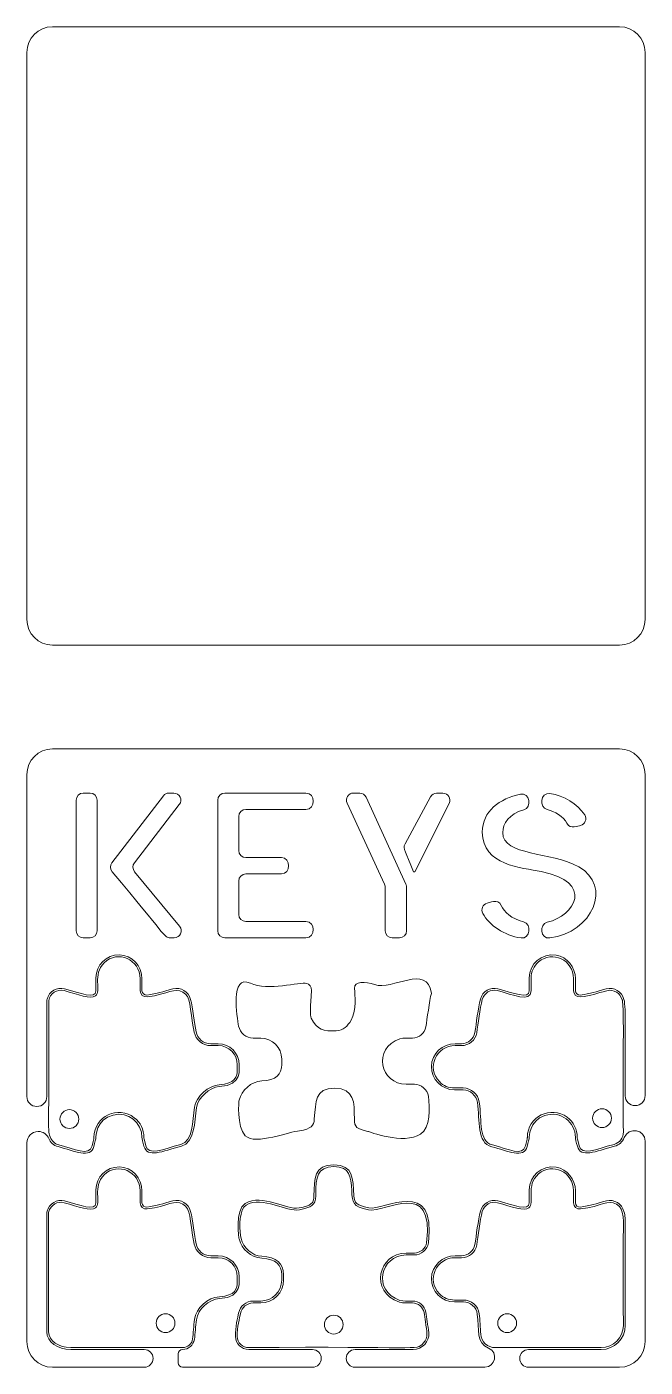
# Model space of a CAD drawing. Header units: inches. Extents: x 27.43 to 31.99, y -7.06 to 2.83.
import ezdxf

# ---------------------------------------------------------------- set-up
doc = ezdxf.new("R2010")
doc.units = ezdxf.units.IN
doc.header["$MEASUREMENT"] = 0
doc.layers.add('_U+0421_U+043B_U+043E_U+0439 1', color=7, linetype='Continuous')

msp = doc.modelspace()

# ---------------------------------------------------------------- linework, layer by layer
at = {"layer": '_U+0421_U+043B_U+043E_U+0439 1', "color": 1, "lineweight": 9, "true_color": 0xff0000}
for points, knots in [([(31.8032, -1.7346), (31.8032, -1.7346), (27.6191, -1.7346), (27.6191, -1.7346), (27.5144, -1.7346), (27.4295, -1.6498), (27.4295, -1.5451), (27.4295, -1.5451), (27.4295, 2.639), (27.4295, 2.639), (27.4295, 2.7437), (27.5144, 2.8286), (27.6191, 2.8286), (27.6191, 2.8286), (31.8032, 2.8286), (31.8032, 2.8286), (31.9079, 2.8286), (31.9927, 2.7437), (31.9927, 2.639), (31.9927, 2.639), (31.9927, -1.5451), (31.9927, -1.5451), (31.9927, -1.6498), (31.9079, -1.7346), (31.8032, -1.7346)], [0, 0, 0, 0, 1, 1, 1, 2, 2, 2, 3, 3, 3, 4, 4, 4, 5, 5, 5, 6, 6, 6, 7, 7, 7, 8, 8, 8, 8]), ([(31.8376, -5.3699), (31.8703, -5.2871), (31.9927, -5.3089), (31.9927, -5.3964), (31.9927, -5.3964), (31.9927, -6.8743), (31.9927, -6.8743), (31.9927, -6.979), (31.9079, -7.0639), (31.8032, -7.0639), (31.8032, -7.0639), (31.1318, -7.0639), (31.1318, -7.0639), (31.0957, -7.0639), (31.0665, -7.0346), (31.0665, -6.9986), (31.0665, -6.9625), (31.0957, -6.9333), (31.1318, -6.9333), (31.1318, -6.9333), (31.6681, -6.9333), (31.6681, -6.9333), (31.766, -6.9333), (31.8454, -6.8539), (31.8454, -6.756), (31.8392, -5.9244), (31.8554, -5.9927), (31.836, -5.9144), (31.8219, -5.857), (31.7634, -5.8221), (31.7062, -5.8371), (31.6284, -5.8575), (31.5915, -5.8725), (31.5138, -5.8822), (31.4946, -5.8846), (31.4775, -5.8695), (31.4775, -5.8501), (31.4775, -5.8501), (31.4775, -5.761), (31.4775, -5.761), (31.4775, -5.6767), (31.4184, -5.6014), (31.3353, -5.5882), (31.2289, -5.5713), (31.1372, -5.653), (31.1372, -5.7561), (31.1372, -5.7561), (31.1372, -5.8519), (31.1372, -5.8519), (31.1372, -5.9164), (31.0186, -5.8661), (30.9065, -5.8366), (30.8497, -5.8216), (30.7913, -5.8556), (30.7766, -5.9124), (30.7597, -5.9775), (30.7462, -6.096), (30.7359, -6.1589), (30.728, -6.2069), (30.6859, -6.2418), (30.6373, -6.2418), (30.6373, -6.2418), (30.5911, -6.2418), (30.5911, -6.2418), (30.4974, -6.2418), (30.417, -6.3151), (30.4153, -6.4088), (30.4135, -6.5042), (30.4904, -6.5821), (30.5854, -6.5821), (30.5854, -6.5821), (30.6513, -6.5821), (30.6513, -6.5821), (30.703, -6.5821), (30.7467, -6.6203), (30.754, -6.6715), (30.7709, -6.789), (30.7418, -6.8819), (30.8373, -6.9233), (30.9111, -6.9553), (30.8879, -7.0639), (30.8089, -7.0639), (30.8089, -7.0639), (29.8521, -7.0639), (29.8521, -7.0639), (29.8161, -7.0639), (29.7868, -7.0346), (29.7868, -6.9986), (29.7868, -6.9625), (29.8161, -6.9333), (29.8521, -6.9333), (29.8521, -6.9333), (30.2805, -6.9333), (30.2805, -6.9333), (30.3478, -6.9333), (30.401, -6.8763), (30.3965, -6.8092), (30.3879, -6.7548), (30.3805, -6.6968), (30.3743, -6.6589), (30.3664, -6.6109), (30.3243, -6.576), (30.2757, -6.576), (30.2319, -6.575), (30.2152, -6.5789), (30.1827, -6.5708), (29.9742, -6.5), (30.0387, -6.2357), (30.2295, -6.2357), (30.2295, -6.2357), (30.2892, -6.2357), (30.2892, -6.2357), (30.3384, -6.2357), (30.3864, -6.1961), (30.3934, -6.1473), (30.4547, -5.6491), (30.0638, -5.9119), (29.953, -5.8885), (29.8625, -5.8695), (29.8476, -5.853), (29.8434, -5.798), (29.8336, -5.6696), (29.8434, -5.574), (29.6957, -5.5692), (29.5479, -5.574), (29.5507, -5.6692), (29.5479, -5.798), (29.5466, -5.8583), (29.5288, -5.8695), (29.4383, -5.8885), (29.3477, -5.9076), (29.1686, -5.7798), (29.0408, -5.8558), (28.9621, -5.9025), (28.9954, -6.119), (28.9954, -6.119), (28.9954, -6.119), (28.9975, -6.1174), (28.9975, -6.1174), (29.0143, -6.1926), (29.0861, -6.2555), (29.1632, -6.2596), (29.2702, -6.2654), (29.3107, -6.3086), (29.3107, -6.3816), (29.3107, -6.3816), (29.3107, -6.4208), (29.3107, -6.4208), (29.3107, -6.5065), (29.2412, -6.576), (29.1555, -6.576), (29.1555, -6.576), (29.1004, -6.576), (29.1004, -6.576), (29.0478, -6.576), (29.0024, -6.6132), (28.9925, -6.6648), (28.9868, -6.6943), (28.967, -6.7685), (28.9685, -6.8376), (28.9696, -6.891), (29.0142, -6.9333), (29.0676, -6.9333), (29.0676, -6.9333), (29.5371, -6.9333), (29.5371, -6.9333), (29.5732, -6.9333), (29.6024, -6.9625), (29.6024, -6.9986), (29.6024, -7.0346), (29.5732, -7.0639), (29.5371, -7.0639), (29.5371, -7.0639), (28.5785, -7.0639), (28.5785, -7.0639), (28.5604, -7.0639), (28.5458, -7.0492), (28.5458, -7.0312), (28.5458, -7.0312), (28.5458, -6.966), (28.5458, -6.966), (28.5458, -6.9479), (28.5604, -6.9333), (28.5785, -6.9333), (28.6222, -6.9333), (28.6596, -6.9007), (28.6661, -6.8575), (28.6722, -6.8175), (28.6747, -6.7591), (28.681, -6.7146), (28.6927, -6.6327), (28.7693, -6.563), (28.8519, -6.5581), (29.0309, -6.5473), (28.991, -6.42), (28.9969, -6.397), (28.9969, -6.3113), (28.9274, -6.2418), (28.8417, -6.2418), (28.8417, -6.2418), (28.7866, -6.2418), (28.7866, -6.2418), (28.734, -6.2418), (28.6886, -6.2046), (28.6787, -6.153), (28.6671, -6.093), (28.6535, -5.977), (28.638, -5.9143), (28.6238, -5.8568), (28.5652, -5.8221), (28.5079, -5.8371), (28.4303, -5.8575), (28.3934, -5.8725), (28.3158, -5.8822), (28.2966, -5.8846), (28.2795, -5.8695), (28.2795, -5.8501), (28.2795, -5.8501), (28.2795, -5.7618), (28.2795, -5.7618), (28.2795, -5.6681), (28.2062, -5.5877), (28.1125, -5.586), (28.017, -5.5842), (27.9391, -5.6611), (27.9391, -5.7561), (27.9391, -5.7561), (27.9391, -5.8519), (27.9391, -5.8519), (27.9391, -5.9164), (27.8205, -5.8661), (27.7084, -5.8366), (27.6517, -5.8216), (27.5933, -5.8556), (27.5786, -5.9124), (27.5759, -5.9226), (27.5772, -6.4998), (27.5769, -6.8033), (27.5769, -6.8776), (27.6562, -6.9333), (27.7542, -6.9333), (27.7542, -6.9333), (28.2961, -6.9333), (28.2961, -6.9333), (28.3321, -6.9333), (28.3614, -6.9625), (28.3614, -6.9986), (28.3614, -7.0346), (28.3321, -7.0639), (28.2961, -7.0639), (28.2961, -7.0639), (27.619, -7.0639), (27.619, -7.0639), (27.5144, -7.0639), (27.4295, -6.979), (27.4295, -6.8743), (27.4295, -6.8743), (27.4295, -5.4072), (27.4295, -5.4072), (27.4295, -5.3615), (27.4665, -5.3245), (27.5122, -5.3245), (27.5122, -5.3245), (27.5154, -5.3245), (27.5154, -5.3245), (27.5492, -5.3245), (27.5786, -5.3456), (27.5922, -5.3766), (27.6045, -5.4048), (27.6247, -5.4264), (27.662, -5.4363), (27.7805, -5.4679), (27.8999, -5.5282), (27.9245, -5.4347), (27.9318, -5.4066), (27.9391, -5.377), (27.9391, -5.369), (27.9396, -5.3677), (27.9379, -5.2343), (28.066, -5.2027), (28.1787, -5.175), (28.2795, -5.2595), (28.2795, -5.3676), (28.2795, -5.3756), (28.2867, -5.4049), (28.2941, -5.4329), (28.3175, -5.5216), (28.4266, -5.4719), (28.5698, -5.4327), (28.6716, -5.4048), (28.666, -5.2532), (28.6813, -5.1478), (28.6915, -5.0769), (28.7777, -4.997), (28.8493, -4.9931), (29.0314, -4.9834), (28.9909, -4.855), (28.9969, -4.8319), (28.9969, -4.7462), (28.9274, -4.6766), (28.8417, -4.6766), (28.8417, -4.6766), (28.7866, -4.6766), (28.7866, -4.6766), (28.734, -4.6766), (28.6886, -4.6395), (28.6787, -4.5879), (28.6671, -4.5279), (28.6535, -4.4119), (28.638, -4.3492), (28.6238, -4.2917), (28.5652, -4.257), (28.5079, -4.272), (28.4303, -4.2924), (28.3934, -4.3074), (28.3158, -4.3171), (28.2966, -4.3195), (28.2795, -4.3045), (28.2795, -4.2851), (28.2795, -4.2851), (28.2795, -4.1967), (28.2795, -4.1967), (28.2795, -4.103), (28.2062, -4.0226), (28.1125, -4.0209), (28.017, -4.0191), (27.9391, -4.096), (27.9391, -4.191), (27.9391, -4.191), (27.9391, -4.2868), (27.9391, -4.2868), (27.9391, -4.3513), (27.8267, -4.3026), (27.7084, -4.2715), (27.6517, -4.2565), (27.5933, -4.2905), (27.5786, -4.3473), (27.5761, -4.3567), (27.5771, -4.7646), (27.5769, -5.0666), (27.5769, -5.1072), (27.5439, -5.1401), (27.5032, -5.1401), (27.4625, -5.1401), (27.4295, -5.1071), (27.4295, -5.0664), (27.4295, -5.0664), (27.4295, -2.6902), (27.4295, -2.6902), (27.4295, -2.5855), (27.5144, -2.5006), (27.619, -2.5006), (27.619, -2.5006), (31.8032, -2.5006), (31.8032, -2.5006), (31.9079, -2.5006), (31.9927, -2.5855), (31.9927, -2.6902), (31.9927, -2.6902), (31.9927, -5.0597), (31.9927, -5.0597), (31.9927, -5.1005), (31.9596, -5.1336), (31.9188, -5.1336), (31.8781, -5.1336), (31.8451, -5.1007), (31.8448, -5.06), (31.8422, -4.6038), (31.8533, -4.4192), (31.836, -4.3492), (31.8218, -4.2917), (31.7633, -4.257), (31.706, -4.272), (31.6283, -4.2924), (31.5914, -4.3074), (31.5139, -4.3171), (31.4946, -4.3195), (31.4775, -4.3045), (31.4775, -4.2851), (31.4775, -4.2851), (31.4775, -4.1958), (31.4775, -4.1958), (31.4775, -4.1116), (31.4184, -4.0363), (31.3353, -4.0231), (31.2289, -4.0062), (31.1372, -4.0879), (31.1372, -4.191), (31.1372, -4.191), (31.1372, -4.2868), (31.1372, -4.2868), (31.1372, -4.3513), (31.0182, -4.3009), (30.9065, -4.2715), (30.8497, -4.2565), (30.7913, -4.2905), (30.7766, -4.3473), (30.7597, -4.4124), (30.7462, -4.531), (30.7359, -4.5938), (30.728, -4.6418), (30.6859, -4.6766), (30.6373, -4.6766), (30.6373, -4.6766), (30.5911, -4.6766), (30.5911, -4.6766), (30.4974, -4.6766), (30.417, -4.75), (30.4153, -4.8437), (30.4135, -4.9391), (30.4904, -5.017), (30.5854, -5.017), (30.5854, -5.017), (30.6496, -5.017), (30.6496, -5.017), (30.7008, -5.017), (30.7474, -5.0586), (30.7544, -5.1093), (30.7733, -5.2462), (30.748, -5.4065), (30.8603, -5.4364), (30.9778, -5.4677), (31.0979, -5.5284), (31.1225, -5.4346), (31.1299, -5.4065), (31.1372, -5.377), (31.1372, -5.369), (31.1361, -5.3724), (31.1341, -5.2425), (31.2533, -5.2057), (31.3703, -5.1696), (31.4775, -5.2561), (31.4775, -5.3676), (31.4775, -5.3756), (31.4848, -5.4049), (31.4922, -5.4329), (31.5156, -5.5215), (31.6243, -5.4721), (31.7672, -5.4329), (31.799, -5.4242), (31.825, -5.4022), (31.8376, -5.3699)], [0, 0, 0, 0, 1, 1, 1, 2, 2, 2, 3, 3, 3, 4, 4, 4, 5, 5, 5, 6, 6, 6, 7, 7, 7, 8, 8, 8, 9, 9, 9, 10, 10, 10, 11, 11, 11, 12, 12, 12, 13, 13, 13, 14, 14, 14, 15, 15, 15, 16, 16, 16, 17, 17, 17, 18, 18, 18, 19, 19, 19, 20, 20, 20, 21, 21, 21, 22, 22, 22, 23, 23, 23, 24, 24, 24, 25, 25, 25, 26, 26, 26, 27, 27, 27, 28, 28, 28, 29, 29, 29, 30, 30, 30, 31, 31, 31, 32, 32, 32, 33, 33, 33, 34, 34, 34, 35, 35, 35, 36, 36, 36, 37, 37, 37, 38, 38, 38, 39, 39, 39, 40, 40, 40, 41, 41, 41, 42, 42, 42, 43, 43, 43, 44, 44, 44, 45, 45, 45, 46, 46, 46, 47, 47, 47, 48, 48, 48, 49, 49, 49, 50, 50, 50, 51, 51, 51, 52, 52, 52, 53, 53, 53, 54, 54, 54, 55, 55, 55, 56, 56, 56, 57, 57, 57, 58, 58, 58, 59, 59, 59, 60, 60, 60, 61, 61, 61, 62, 62, 62, 63, 63, 63, 64, 64, 64, 65, 65, 65, 66, 66, 66, 67, 67, 67, 68, 68, 68, 69, 69, 69, 70, 70, 70, 71, 71, 71, 72, 72, 72, 73, 73, 73, 74, 74, 74, 75, 75, 75, 76, 76, 76, 77, 77, 77, 78, 78, 78, 79, 79, 79, 80, 80, 80, 81, 81, 81, 82, 82, 82, 83, 83, 83, 84, 84, 84, 85, 85, 85, 86, 86, 86, 87, 87, 87, 88, 88, 88, 89, 89, 89, 90, 90, 90, 91, 91, 91, 92, 92, 92, 93, 93, 93, 94, 94, 94, 95, 95, 95, 96, 96, 96, 97, 97, 97, 98, 98, 98, 99, 99, 99, 100, 100, 100, 101, 101, 101, 102, 102, 102, 103, 103, 103, 104, 104, 104, 105, 105, 105, 106, 106, 106, 107, 107, 107, 108, 108, 108, 109, 109, 109, 110, 110, 110, 111, 111, 111, 112, 112, 112, 113, 113, 113, 114, 114, 114, 115, 115, 115, 116, 116, 116, 117, 117, 117, 118, 118, 118, 119, 119, 119, 120, 120, 120, 121, 121, 121, 122, 122, 122, 123, 123, 123, 124, 124, 124, 125, 125, 125, 126, 126, 126, 127, 127, 127, 128, 128, 128, 129, 129, 129, 130, 130, 130, 131, 131, 131, 132, 132, 132, 133, 133, 133, 134, 134, 134, 135, 135, 135, 136, 136, 136, 137, 137, 137, 138, 138, 138, 139, 139, 139, 140, 140, 140, 141, 141, 141, 142, 142, 142, 143, 143, 143, 144, 144, 144, 145, 145, 145, 146, 146, 146, 147, 147, 147, 147]), ([(27.9489, -2.8792), (27.9489, -2.8502), (27.9254, -2.8268), (27.8965, -2.8268), (27.8965, -2.8268), (27.8465, -2.8268), (27.8465, -2.8268), (27.8176, -2.8268), (27.7942, -2.8502), (27.7942, -2.8792), (27.7942, -2.8792), (27.7942, -3.8426), (27.7942, -3.8426), (27.7942, -3.8715), (27.8176, -3.895), (27.8465, -3.895), (27.8465, -3.895), (27.8965, -3.895), (27.8965, -3.895), (27.9254, -3.895), (27.9489, -3.8715), (27.9489, -3.8426), (27.9489, -3.8426), (27.9489, -2.8792), (27.9489, -2.8792)], [0, 0, 0, 0, 1, 1, 1, 2, 2, 2, 3, 3, 3, 4, 4, 4, 5, 5, 5, 6, 6, 6, 7, 7, 7, 8, 8, 8, 8]), ([(28.5164, -3.895), (28.5607, -3.895), (28.585, -3.8435), (28.5568, -3.8093), (28.5568, -3.8093), (28.2248, -3.4068), (28.2248, -3.4068), (28.2093, -3.388), (28.2088, -3.3609), (28.2237, -3.3416), (28.2237, -3.3416), (28.5549, -2.9111), (28.5549, -2.9111), (28.5814, -2.8767), (28.5568, -2.8268), (28.5134, -2.8268), (28.493, -2.8291), (28.4601, -2.8182), (28.4377, -2.8472), (28.4377, -2.8472), (28.0575, -3.3415), (28.0575, -3.3415), (28.0426, -3.3609), (28.0431, -3.388), (28.0587, -3.4068), (28.4554, -3.8752), (28.4412, -3.895), (28.4878, -3.895), (28.4878, -3.895), (28.5164, -3.895), (28.5164, -3.895)], [0, 0, 0, 0, 1, 1, 1, 2, 2, 2, 3, 3, 3, 4, 4, 4, 5, 5, 5, 6, 6, 6, 7, 7, 7, 8, 8, 8, 9, 9, 9, 10, 10, 10, 10]), ([(29.4896, -3.895), (29.5602, -3.895), (29.5602, -3.7744), (29.4896, -3.7744), (29.4896, -3.7744), (29.0452, -3.7744), (29.0452, -3.7744), (29.0163, -3.7744), (28.9929, -3.751), (28.9929, -3.7221), (28.9929, -3.7221), (28.9929, -3.4758), (28.9929, -3.4758), (28.9929, -3.4469), (29.0163, -3.4235), (29.0452, -3.4235), (29.0452, -3.4235), (29.3079, -3.4235), (29.3079, -3.4235), (29.3785, -3.4235), (29.3785, -3.3029), (29.3079, -3.3029), (29.3079, -3.3029), (29.0452, -3.3029), (29.0452, -3.3029), (29.0163, -3.3029), (28.9929, -3.2795), (28.9929, -3.2505), (28.9929, -3.2505), (28.9929, -2.9997), (28.9929, -2.9997), (28.9929, -2.9708), (29.0163, -2.9474), (29.0452, -2.9474), (29.0452, -2.9474), (29.4896, -2.9474), (29.4896, -2.9474), (29.5602, -2.9474), (29.5602, -2.8268), (29.4896, -2.8268), (29.4896, -2.8268), (28.8906, -2.8268), (28.8906, -2.8268), (28.8616, -2.8268), (28.8382, -2.8502), (28.8382, -2.8792), (28.8382, -2.8792), (28.8382, -3.8426), (28.8382, -3.8426), (28.8382, -3.8715), (28.8616, -3.895), (28.8906, -3.895), (28.8906, -3.895), (29.4896, -3.895), (29.4896, -3.895)], [0, 0, 0, 0, 1, 1, 1, 2, 2, 2, 3, 3, 3, 4, 4, 4, 5, 5, 5, 6, 6, 6, 7, 7, 7, 8, 8, 8, 9, 9, 9, 10, 10, 10, 11, 11, 11, 12, 12, 12, 13, 13, 13, 14, 14, 14, 15, 15, 15, 16, 16, 16, 17, 17, 17, 18, 18, 18, 18]), ([(29.8403, -2.8268), (29.8021, -2.8268), (29.7767, -2.8664), (29.7927, -2.9011), (29.7927, -2.9011), (30.0688, -3.5), (30.0688, -3.5), (30.0773, -3.5186), (30.0719, -3.5029), (30.0736, -3.8426), (30.0736, -3.8715), (30.097, -3.895), (30.126, -3.895), (30.126, -3.895), (30.1798, -3.895), (30.1798, -3.895), (30.2087, -3.895), (30.2321, -3.8715), (30.2321, -3.8426), (30.2305, -3.5048), (30.236, -3.5174), (30.2274, -3.4985), (30.2274, -3.4985), (29.9329, -2.8573), (29.9329, -2.8573), (29.913, -2.8139), (29.8638, -2.8301), (29.8403, -2.8268)], [0, 0, 0, 0, 1, 1, 1, 2, 2, 2, 3, 3, 3, 4, 4, 4, 5, 5, 5, 6, 6, 6, 7, 7, 7, 8, 8, 8, 9, 9, 9, 9]), ([(30.5462, -2.9025), (30.5636, -2.8677), (30.5383, -2.8268), (30.4994, -2.8268), (30.4757, -2.8299), (30.4299, -2.815), (30.4087, -2.8543), (30.4087, -2.8543), (30.2206, -3.202), (30.2206, -3.202), (30.2008, -3.2386), (30.2284, -3.2578), (30.2824, -3.4082), (30.2824, -3.4082), (30.294, -3.4082), (30.294, -3.4082), (30.294, -3.4082), (30.5462, -2.9025), (30.5462, -2.9025)], [0, 0, 0, 0, 1, 1, 1, 2, 2, 2, 3, 3, 3, 4, 4, 4, 5, 5, 5, 6, 6, 6, 6]), ([(31.0724, -2.8344), (30.9192, -2.867), (30.7909, -2.9605), (30.7909, -3.1152), (30.7909, -3.362), (31.0843, -3.3776), (31.224, -3.4051), (31.6202, -3.4835), (31.4747, -3.7326), (31.2704, -3.78), (31.2069, -3.7947), (31.2201, -3.9044), (31.2879, -3.8961), (31.6054, -3.8575), (31.7522, -3.5103), (31.5024, -3.3708), (31.2978, -3.2568), (30.9417, -3.292), (30.9417, -3.1183), (30.9417, -3.0506), (30.9888, -2.9795), (31.0961, -2.9504), (31.1604, -2.933), (31.1417, -2.8197), (31.0724, -2.8344)], [0, 0, 0, 0, 1, 1, 1, 2, 2, 2, 3, 3, 3, 4, 4, 4, 5, 5, 5, 6, 6, 6, 7, 7, 7, 8, 8, 8, 8]), ([(31.2899, -2.8306), (31.2193, -2.8212), (31.2074, -2.9337), (31.269, -2.9486), (31.3263, -2.9624), (31.3883, -2.9977), (31.4151, -3.0499), (31.4406, -3.0996), (31.5005, -3.0669), (31.515, -3.066), (31.549, -3.0574), (31.5653, -3.018), (31.5463, -2.9885), (31.4917, -2.9046), (31.3911, -2.8442), (31.2899, -2.8306)], [0, 0, 0, 0, 1, 1, 1, 2, 2, 2, 3, 3, 3, 4, 4, 4, 5, 5, 5, 5]), ([(30.8262, -3.6396), (30.7939, -3.6487), (30.7779, -3.6855), (30.7942, -3.7148), (30.8416, -3.8002), (30.9538, -3.8804), (31.0771, -3.896), (31.1446, -3.9046), (31.158, -3.7941), (31.0952, -3.7775), (31.0063, -3.7541), (30.9525, -3.705), (30.9299, -3.6554), (30.9055, -3.6019), (30.8402, -3.6385), (30.8262, -3.6396)], [0, 0, 0, 0, 1, 1, 1, 2, 2, 2, 3, 3, 3, 4, 4, 4, 5, 5, 5, 5]), ([(28.8417, -4.6905), (28.9196, -4.6905), (28.983, -4.754), (28.983, -4.8319), (28.983, -4.8319), (28.983, -4.8711), (28.983, -4.8711), (28.983, -4.9181), (28.9677, -4.9729), (28.8485, -4.9792), (28.7702, -4.9834), (28.6789, -5.0675), (28.6675, -5.1458), (28.6523, -5.2509), (28.6578, -5.3942), (28.5661, -5.4193), (28.4308, -5.4565), (28.3273, -5.5045), (28.3075, -5.4294), (28.2941, -5.3785), (28.2934, -5.369), (28.2934, -5.3676), (28.2934, -5.3106), (28.2676, -5.2578), (28.2227, -5.2226), (28.1056, -5.1309), (27.926, -5.2085), (27.9252, -5.3675), (27.9255, -5.3661), (27.9259, -5.3745), (27.911, -5.4312), (27.8905, -5.5093), (27.7812, -5.4536), (27.6656, -5.4229), (27.6357, -5.4149), (27.6118, -5.3931), (27.6017, -5.3645), (27.5894, -5.3296), (27.5893, -5.3276), (27.5907, -5.1524), (27.5918, -5.0145), (27.5936, -4.7838), (27.5908, -4.3571), (27.5998, -4.3052), (27.6527, -4.2711), (27.7049, -4.2849), (27.8084, -4.3122), (27.899, -4.3509), (27.9369, -4.3227), (27.9814, -4.2894), (27.9115, -4.1662), (27.9998, -4.0795), (28.0999, -3.9813), (28.2656, -4.0553), (28.2656, -4.1967), (28.2656, -4.1967), (28.2656, -4.2851), (28.2656, -4.2851), (28.2656, -4.3128), (28.2898, -4.3343), (28.3171, -4.3309), (28.4759, -4.3111), (28.5199, -4.2585), (28.582, -4.2954), (28.6417, -4.3308), (28.6278, -4.3971), (28.665, -4.5905), (28.6762, -4.6485), (28.7273, -4.6905), (28.7866, -4.6905), (28.7866, -4.6905), (28.8417, -4.6905), (28.8417, -4.6905)], [0, 0, 0, 0, 1, 1, 1, 2, 2, 2, 3, 3, 3, 4, 4, 4, 5, 5, 5, 6, 6, 6, 7, 7, 7, 8, 8, 8, 9, 9, 9, 10, 10, 10, 11, 11, 11, 12, 12, 12, 13, 13, 13, 14, 14, 14, 15, 15, 15, 16, 16, 16, 17, 17, 17, 18, 18, 18, 19, 19, 19, 20, 20, 20, 21, 21, 21, 22, 22, 22, 23, 23, 23, 24, 24, 24, 24]), ([(31.8314, -4.6955), (31.8306, -4.8422), (31.8295, -5.043), (31.8315, -5.3273), (31.8315, -5.372), (31.805, -5.4081), (31.764, -5.4193), (31.6231, -5.4579), (31.5251, -5.5029), (31.5056, -5.4294), (31.4922, -5.3785), (31.4914, -5.369), (31.4914, -5.3676), (31.4914, -5.3094), (31.4634, -5.254), (31.4165, -5.2194), (31.2984, -5.1322), (31.1233, -5.2112), (31.1233, -5.369), (31.1233, -5.3705), (31.1225, -5.3801), (31.1091, -5.4311), (31.0889, -5.5081), (30.9881, -5.4563), (30.8652, -5.4233), (30.7624, -5.3957), (30.7884, -5.2528), (30.7681, -5.107), (30.7602, -5.0497), (30.7072, -5.0032), (30.6499, -5.0032), (30.6499, -5.0032), (30.5854, -5.0032), (30.5854, -5.0032), (30.5431, -5.0032), (30.5035, -4.9865), (30.4739, -4.9564), (30.3755, -4.8561), (30.4499, -4.6905), (30.5911, -4.6905), (30.5911, -4.6905), (30.6373, -4.6905), (30.6373, -4.6905), (30.6934, -4.6905), (30.7406, -4.6508), (30.7496, -4.596), (30.7599, -4.5335), (30.7735, -4.4148), (30.7901, -4.3508), (30.8028, -4.3016), (30.8533, -4.2719), (30.9029, -4.2849), (31.0142, -4.3142), (31.151, -4.3735), (31.151, -4.2868), (31.151, -4.2868), (31.151, -4.191), (31.151, -4.191), (31.151, -4.1452), (31.171, -4.1019), (31.2059, -4.0721), (31.3071, -3.9857), (31.4637, -4.0571), (31.4637, -4.1958), (31.4637, -4.1958), (31.4637, -4.2851), (31.4637, -4.2851), (31.4637, -4.313), (31.4884, -4.3345), (31.5156, -4.3309), (31.5943, -4.321), (31.6321, -4.3058), (31.7095, -4.2854), (31.7596, -4.2723), (31.8103, -4.3027), (31.8225, -4.3525), (31.8224, -4.3512), (31.8334, -4.3407), (31.8314, -4.6955)], [0, 0, 0, 0, 1, 1, 1, 2, 2, 2, 3, 3, 3, 4, 4, 4, 5, 5, 5, 6, 6, 6, 7, 7, 7, 8, 8, 8, 9, 9, 9, 10, 10, 10, 11, 11, 11, 12, 12, 12, 13, 13, 13, 14, 14, 14, 15, 15, 15, 16, 16, 16, 17, 17, 17, 18, 18, 18, 19, 19, 19, 20, 20, 20, 21, 21, 21, 22, 22, 22, 23, 23, 23, 24, 24, 24, 25, 25, 25, 26, 26, 26, 26]), ([(30.3743, -4.5523), (30.3832, -4.4981), (30.4003, -4.3581), (30.4152, -4.3051), (30.4153, -4.3048), (30.4152, -4.3045), (30.4148, -4.3041), (30.3829, -4.0827), (30.1264, -4.2864), (29.9962, -4.24), (29.926, -4.215), (29.8464, -4.2143), (29.848, -4.2681), (29.8497, -4.3221), (29.8668, -4.4223), (29.822, -4.5033), (29.7984, -4.546), (29.7635, -4.5779), (29.7135, -4.5806), (29.6181, -4.5857), (29.5716, -4.5741), (29.529, -4.4873), (29.52, -4.469), (29.5185, -4.4026), (29.5313, -4.2843), (29.5291, -4.2555), (29.5137, -4.2357), (29.4967, -4.2315), (29.4422, -4.2178), (29.2077, -4.2922), (29.08, -4.2306), (28.9274, -4.157), (28.981, -4.4864), (28.9925, -4.5464), (29.0024, -4.598), (29.0478, -4.6352), (29.1004, -4.6352), (29.1004, -4.6352), (29.1555, -4.6352), (29.1555, -4.6352), (29.2412, -4.6352), (29.3107, -4.7047), (29.3107, -4.7904), (29.3107, -4.7904), (29.3107, -4.8296), (29.3107, -4.8296), (29.3107, -4.9027), (29.2702, -4.9458), (29.1632, -4.9516), (29.0861, -4.9558), (29.0143, -5.0186), (28.9975, -5.0938), (28.9975, -5.0938), (28.9954, -5.0922), (28.9954, -5.0922), (28.9954, -5.0922), (28.976, -5.2908), (29.0408, -5.3554), (29.1163, -5.4307), (29.3765, -5.3194), (29.4406, -5.3203), (29.5314, -5.3022), (29.5464, -5.2859), (29.5512, -5.2309), (29.5624, -5.1026), (29.5536, -5.0069), (29.7014, -5.0037), (29.8491, -5.0101), (29.8453, -5.1054), (29.8467, -5.2341), (29.8473, -5.2926), (29.8641, -5.3051), (29.9471, -5.324), (29.9491, -5.3235), (30.2101, -5.4248), (30.3351, -5.3444), (30.4079, -5.2975), (30.4039, -5.1494), (30.3934, -5.0639), (30.3864, -5.0151), (30.3384, -4.9756), (30.2892, -4.9756), (30.2892, -4.9756), (30.2295, -4.9756), (30.2295, -4.9756), (30.0392, -4.9756), (29.9743, -4.7111), (30.1827, -4.6404), (30.2151, -4.6323), (30.2319, -4.6362), (30.2757, -4.6352), (30.3243, -4.6352), (30.3664, -4.6003), (30.3743, -4.5523)], [0, 0, 0, 0, 1, 1, 1, 2, 2, 2, 3, 3, 3, 4, 4, 4, 5, 5, 5, 6, 6, 6, 7, 7, 7, 8, 8, 8, 9, 9, 9, 10, 10, 10, 11, 11, 11, 12, 12, 12, 13, 13, 13, 14, 14, 14, 15, 15, 15, 16, 16, 16, 17, 17, 17, 18, 18, 18, 19, 19, 19, 20, 20, 20, 21, 21, 21, 22, 22, 22, 23, 23, 23, 24, 24, 24, 25, 25, 25, 26, 26, 26, 27, 27, 27, 28, 28, 28, 29, 29, 29, 30, 30, 30, 31, 31, 31, 31]), ([(27.7435, -5.3018), (27.7818, -5.3018), (27.813, -5.2706), (27.813, -5.2323), (27.813, -5.194), (27.7818, -5.1629), (27.7435, -5.1629), (27.7052, -5.1629), (27.6741, -5.194), (27.6741, -5.2323), (27.6741, -5.2706), (27.7052, -5.3018), (27.7435, -5.3018)], [0, 0, 0, 0, 1, 1, 1, 2, 2, 2, 3, 3, 3, 4, 4, 4, 4]), ([(31.6741, -5.2953), (31.7124, -5.2953), (31.7435, -5.2641), (31.7435, -5.2258), (31.7435, -5.1875), (31.7124, -5.1564), (31.6741, -5.1564), (31.6358, -5.1564), (31.6046, -5.1875), (31.6046, -5.2258), (31.6046, -5.2641), (31.6358, -5.2953), (31.6741, -5.2953)], [0, 0, 0, 0, 1, 1, 1, 2, 2, 2, 3, 3, 3, 4, 4, 4, 4]), ([(28.8417, -6.2556), (28.9196, -6.2556), (28.983, -6.319), (28.983, -6.397), (28.983, -6.397), (28.983, -6.4361), (28.983, -6.4361), (28.983, -6.4828), (28.968, -6.5372), (28.8511, -6.5442), (28.7622, -6.5495), (28.6798, -6.6251), (28.6673, -6.7126), (28.6609, -6.757), (28.6583, -6.8162), (28.6524, -6.8554), (28.6469, -6.8919), (28.6151, -6.9194), (28.5785, -6.9194), (28.5785, -6.9194), (27.7542, -6.9194), (27.7542, -6.9194), (27.6625, -6.9194), (27.5907, -6.8684), (27.5907, -6.8033), (27.5907, -6.8033), (27.5907, -5.9211), (27.5907, -5.9211), (27.6057, -5.863), (27.6573, -5.8374), (27.7049, -5.85), (27.8133, -5.8786), (27.9001, -5.9154), (27.937, -5.8877), (27.9816, -5.8544), (27.9113, -5.7315), (27.9998, -5.6446), (28.0999, -5.5464), (28.2656, -5.6204), (28.2656, -5.7618), (28.2656, -5.7618), (28.2656, -5.8502), (28.2656, -5.8502), (28.2656, -5.8781), (28.2903, -5.8995), (28.3176, -5.896), (28.4758, -5.8761), (28.5199, -5.8236), (28.582, -5.8605), (28.6419, -5.896), (28.628, -5.9629), (28.665, -6.1556), (28.6762, -6.2136), (28.7273, -6.2556), (28.7866, -6.2556), (28.7866, -6.2556), (28.8417, -6.2556), (28.8417, -6.2556)], [0, 0, 0, 0, 1, 1, 1, 2, 2, 2, 3, 3, 3, 4, 4, 4, 5, 5, 5, 6, 6, 6, 7, 7, 7, 8, 8, 8, 9, 9, 9, 10, 10, 10, 11, 11, 11, 12, 12, 12, 13, 13, 13, 14, 14, 14, 15, 15, 15, 16, 16, 16, 17, 17, 17, 18, 18, 18, 19, 19, 19, 19]), ([(30.3708, -6.73), (30.3807, -6.7997), (30.397, -6.8423), (30.3553, -6.8869), (30.3009, -6.9452), (30.3404, -6.9078), (29.0676, -6.9194), (29.0215, -6.9194), (28.9833, -6.8826), (28.9824, -6.8373), (28.981, -6.7705), (29.0002, -6.6977), (29.0061, -6.6674), (29.0148, -6.6225), (29.0544, -6.5899), (29.1004, -6.5899), (29.1004, -6.5899), (29.1555, -6.5899), (29.1555, -6.5899), (29.2487, -6.5899), (29.3246, -6.514), (29.3246, -6.4208), (29.3246, -6.4208), (29.3246, -6.3816), (29.3246, -6.3816), (29.3246, -6.296), (29.272, -6.2516), (29.1639, -6.2457), (29.0938, -6.242), (29.0266, -6.1842), (29.011, -6.1143), (29.011, -6.1143), (29.0062, -6.0926), (29.0062, -6.0926), (29.0062, -6.0926), (29.0061, -6.0926), (29.0061, -6.0926), (28.9988, -6.0238), (28.9968, -5.8981), (29.0479, -5.8677), (29.1698, -5.7954), (29.3442, -5.9225), (29.4411, -5.9021), (29.5293, -5.8836), (29.5602, -5.8706), (29.5618, -5.7983), (29.5618, -5.7983), (29.562, -5.7865), (29.562, -5.7865), (29.5645, -5.6622), (29.5661, -5.5873), (29.6952, -5.5831), (29.816, -5.587), (29.8201, -5.653), (29.8271, -5.7624), (29.8327, -5.8518), (29.8322, -5.8773), (29.9501, -5.9021), (30.0758, -5.9285), (30.4388, -5.6647), (30.3797, -6.1453), (30.3737, -6.1868), (30.3322, -6.2218), (30.2892, -6.2218), (30.2892, -6.2218), (30.2295, -6.2218), (30.2295, -6.2218), (30.0221, -6.2218), (29.9558, -6.5085), (30.1794, -6.5843), (30.2137, -6.5929), (30.231, -6.5889), (30.2757, -6.5899), (30.3181, -6.5899), (30.3538, -6.6199), (30.3606, -6.6612), (30.3637, -6.6801), (30.3671, -6.704), (30.3708, -6.73)], [0, 0, 0, 0, 1, 1, 1, 2, 2, 2, 3, 3, 3, 4, 4, 4, 5, 5, 5, 6, 6, 6, 7, 7, 7, 8, 8, 8, 9, 9, 9, 10, 10, 10, 11, 11, 11, 12, 12, 12, 13, 13, 13, 14, 14, 14, 15, 15, 15, 16, 16, 16, 17, 17, 17, 18, 18, 18, 19, 19, 19, 20, 20, 20, 21, 21, 21, 22, 22, 22, 23, 23, 23, 24, 24, 24, 25, 25, 25, 26, 26, 26, 26]), ([(31.8229, -5.9189), (31.8412, -5.993), (31.8254, -5.932), (31.8315, -6.756), (31.8315, -6.8461), (31.7582, -6.9194), (31.668, -6.9194), (31.668, -6.9194), (30.8851, -6.9194), (30.8851, -6.9194), (30.8296, -6.9194), (30.7829, -6.876), (30.7788, -6.8205), (30.7754, -6.7755), (30.7737, -6.7109), (30.7678, -6.6696), (30.7595, -6.6118), (30.7094, -6.5682), (30.6513, -6.5682), (30.6513, -6.5682), (30.5854, -6.5682), (30.5854, -6.5682), (30.5431, -6.5682), (30.5035, -6.5516), (30.4739, -6.5215), (30.3755, -6.4212), (30.4499, -6.2556), (30.5911, -6.2556), (30.5911, -6.2556), (30.6373, -6.2556), (30.6373, -6.2556), (30.6933, -6.2556), (30.7406, -6.2159), (30.7496, -6.1611), (30.7599, -6.0988), (30.7734, -5.9801), (30.7901, -5.9159), (30.803, -5.8662), (30.8539, -5.8371), (30.9029, -5.85), (31.0114, -5.8786), (31.0981, -5.9154), (31.1351, -5.8877), (31.1786, -5.8552), (31.1085, -5.7203), (31.2059, -5.6372), (31.3067, -5.5511), (31.4636, -5.6218), (31.4636, -5.761), (31.4636, -5.761), (31.4636, -5.8502), (31.4636, -5.8502), (31.4636, -5.8779), (31.4882, -5.8995), (31.5156, -5.896), (31.6741, -5.8761), (31.718, -5.8236), (31.7801, -5.8605), (31.8166, -5.8821), (31.8222, -5.9175), (31.8229, -5.9189)], [0, 0, 0, 0, 1, 1, 1, 2, 2, 2, 3, 3, 3, 4, 4, 4, 5, 5, 5, 6, 6, 6, 7, 7, 7, 8, 8, 8, 9, 9, 9, 10, 10, 10, 11, 11, 11, 12, 12, 12, 13, 13, 13, 14, 14, 14, 15, 15, 15, 16, 16, 16, 17, 17, 17, 18, 18, 18, 19, 19, 19, 20, 20, 20, 20]), ([(28.4535, -6.8083), (28.4918, -6.8083), (28.523, -6.7771), (28.523, -6.7389), (28.523, -6.7006), (28.4918, -6.6694), (28.4535, -6.6694), (28.4153, -6.6694), (28.3841, -6.7006), (28.3841, -6.7389), (28.3841, -6.7771), (28.4153, -6.8083), (28.4535, -6.8083)], [0, 0, 0, 0, 1, 1, 1, 2, 2, 2, 3, 3, 3, 4, 4, 4, 4]), ([(29.6946, -6.8193), (29.7329, -6.8193), (29.7641, -6.7881), (29.7641, -6.7499), (29.7641, -6.7116), (29.7329, -6.6804), (29.6946, -6.6804), (29.6563, -6.6804), (29.6252, -6.7116), (29.6252, -6.7499), (29.6252, -6.7881), (29.6563, -6.8193), (29.6946, -6.8193)], [0, 0, 0, 0, 1, 1, 1, 2, 2, 2, 3, 3, 3, 4, 4, 4, 4]), ([(30.9743, -6.8083), (31.0126, -6.8083), (31.0437, -6.7771), (31.0437, -6.7389), (31.0437, -6.7006), (31.0126, -6.6694), (30.9743, -6.6694), (30.936, -6.6694), (30.9048, -6.7006), (30.9048, -6.7389), (30.9048, -6.7771), (30.936, -6.8083), (30.9743, -6.8083)], [0, 0, 0, 0, 1, 1, 1, 2, 2, 2, 3, 3, 3, 4, 4, 4, 4])]:
    msp.add_open_spline(points, degree=3, knots=knots, dxfattribs=at)

doc.saveas('drawing.dxf')
